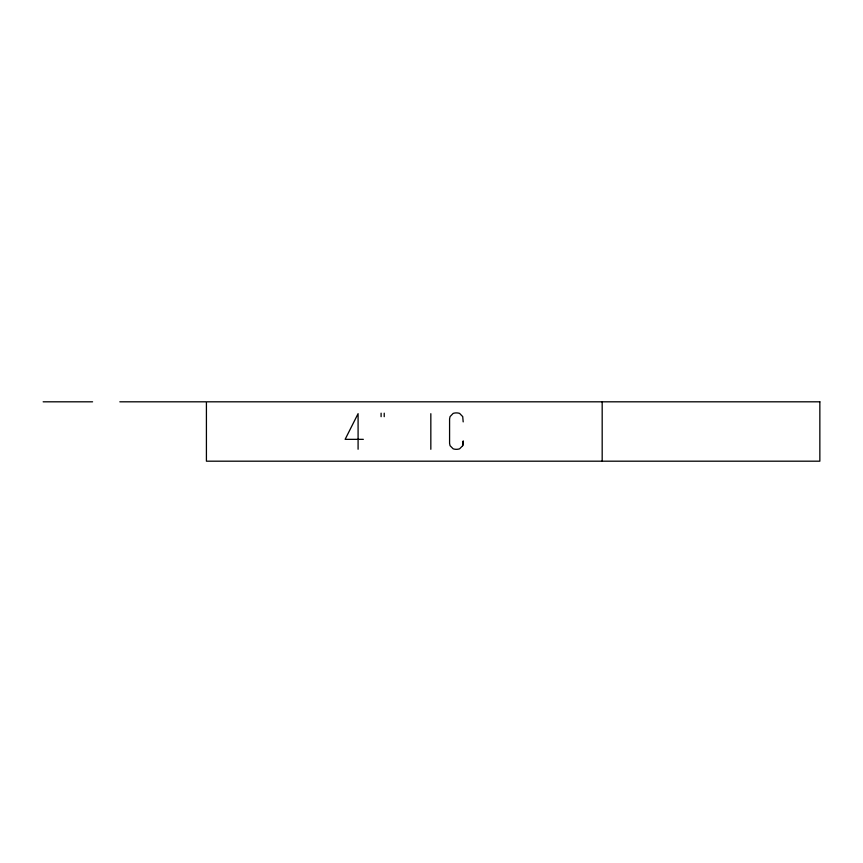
<?xml version="1.0" encoding="UTF-8"?>
<svg xmlns="http://www.w3.org/2000/svg" width="863" height="863" viewBox="0 0 863 863"><rect width="100%" height="100%" fill="white"/><g stroke="black" fill="none" stroke-linecap="round" stroke-linejoin="round"><path stroke-width="1.29" d="M462.719 445.686L463.183 441.133L462.719 445.686L459.601 448.825A10.388 10.388 0 0 1 453.172 448.825L450.055 445.686L449.58 443.355L449.58 418.965L450.055 416.613L453.172 413.399A10.388 10.388 0 0 1 459.601 413.399L462.719 416.613L463.183 421.888M43.15 401.813L92.578 401.813M119.828 401.813L205.448 401.813M363.334 439.343L345.124 439.343L358.091 413.657L358.091 449.245M602.18 401.813L602.18 461.187M430.831 413.701L430.831 449.299M384.218 413.172L384.218 416.678M381.101 413.172L381.101 416.678M819.85 401.813L206.419 401.813L206.419 461.187L819.85 461.187L819.85 401.813"/></g></svg>
